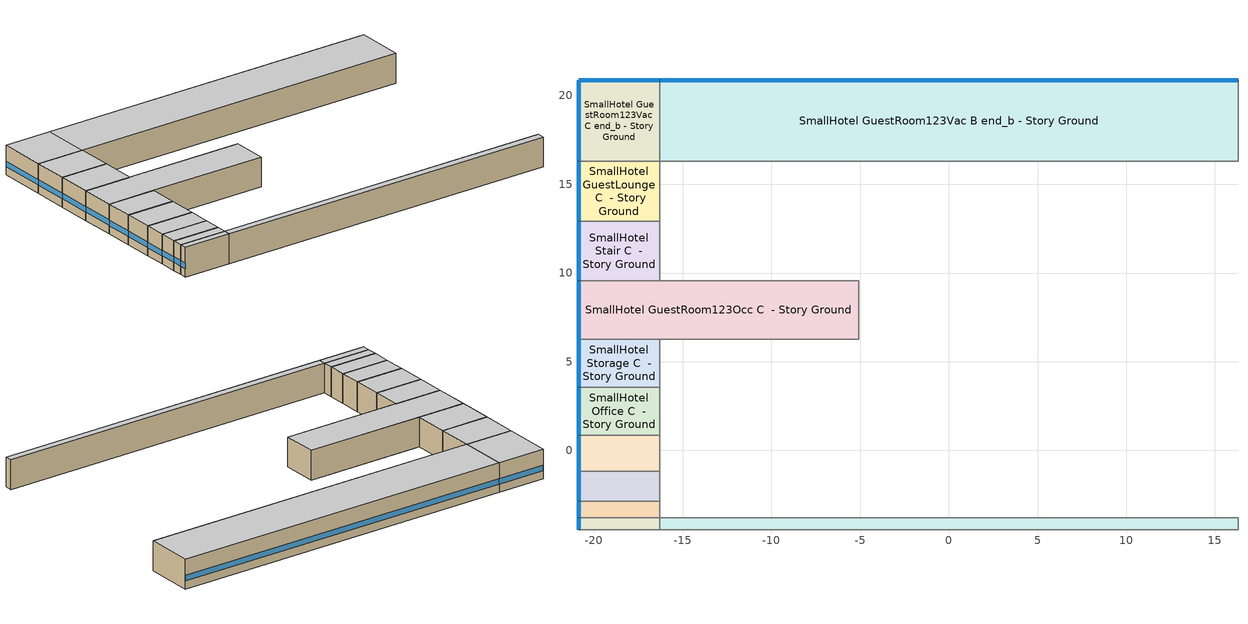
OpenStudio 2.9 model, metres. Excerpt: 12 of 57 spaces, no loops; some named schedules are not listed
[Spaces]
SmallHotel StaffLounge B  - Story Ground
 floor ground (Foundation F 126 Perim 00 Area 2204): 16.3,-4.47 -16.3,-4.47 -16.3,-3.8 16.3,-3.8 z0
 wall to SmallHotel PublicRestroom B  - Story Ground: -16.3,-4.47 16.3,-4.47 z0:2.74
 wall to SmallHotel StaffLounge C  - Story Ground: -16.3,-3.8 -16.3,-4.47 z0:2.74
 wall to SmallHotel ElevatorCore B  - Story Ground: 16.3,-3.8 -16.3,-3.8 z0:2.74
 wall to SmallHotel StaffLounge A  - Story Ground: 16.3,-4.47 16.3,-3.8 z0:2.74
 ceiling adiabatic (Typical Interior Ceiling): 16.3,-3.8 -16.3,-3.8 -16.3,-4.47 16.3,-4.47 z2.74
SmallHotel StaffLounge C  - Story Ground
 floor ground (Foundation F 126 Perim 068 Area 309): -16.3,-4.47 -20.87,-4.47 -20.87,-3.8 -16.3,-3.8 z0
 wall outside: -20.87,-3.8 -20.87,-4.47 z0:2.74
 wall to SmallHotel PublicRestroom C  - Story Ground: -20.87,-4.47 -16.3,-4.47 z0:2.74
 wall to SmallHotel ElevatorCore C  - Story Ground: -16.3,-3.8 -20.87,-3.8 z0:2.74
 window (Window U-0.91 SHGC 0.68): -20.87,-3.82 -20.87,-4.45 z0.76:1.3
 ceiling adiabatic (Typical Interior Ceiling): -16.3,-3.8 -20.87,-3.8 -20.87,-4.47 -16.3,-4.47 z2.74
SmallHotel ElevatorCore C  - Story Ground
 floor ground (Foundation F 126 Perim 094 Area 431): -16.3,-3.8 -20.87,-3.8 -20.87,-2.85 -16.3,-2.85 z0
 wall outside: -20.87,-2.85 -20.87,-3.8 z0:2.74
 wall to SmallHotel Meeting C  - Story Ground: -16.3,-2.85 -20.87,-2.85 z0:2.74
 wall to SmallHotel ElevatorCore B  - Story Ground: -16.3,-3.8 -16.3,-2.85 z0:2.74
 window (Window U-0.91 SHGC 0.68): -20.87,-2.88 -20.87,-3.77 z0.76:1.28
 ceiling adiabatic (Typical Interior Ceiling): -16.3,-2.85 -20.87,-2.85 -20.87,-3.8 -16.3,-3.8 z2.74
SmallHotel Meeting C  - Story Ground
 floor ground (Foundation F 126 Perim 167 Area 763): -16.3,-2.85 -20.87,-2.85 -20.87,-1.18 -16.3,-1.18 z0
 wall outside: -20.87,-1.18 -20.87,-2.85 z0:2.74
 wall to SmallHotel Laundry C  - Story Ground: -16.3,-1.18 -20.87,-1.18 z0:2.74
 wall to SmallHotel Meeting B  - Story Ground: -16.3,-2.85 -16.3,-1.18 z0:2.74
 window (Window U-0.91 SHGC 0.68): -20.87,-1.21 -20.87,-2.83 z0.76:1.27
 ceiling adiabatic (Typical Interior Ceiling): -16.3,-1.18 -20.87,-1.18 -20.87,-2.85 -16.3,-2.85 z2.74
SmallHotel Laundry C  - Story Ground
 floor ground (Foundation F 126 Perim 204 Area 931): -16.3,-1.18 -20.87,-1.18 -20.87,0.85 -16.3,0.85 z0
 wall outside: -20.87,0.85 -20.87,-1.18 z0:2.74
 wall to SmallHotel Office C  - Story Ground: -16.3,0.85 -20.87,0.85 z0:2.74
 wall to SmallHotel Laundry B  - Story Ground: -16.3,-1.18 -16.3,0.85 z0:2.74
 window (Window U-0.91 SHGC 0.68): -20.87,0.83 -20.87,-1.16 z0.76:1.27
 ceiling adiabatic (Typical Interior Ceiling): -16.3,0.85 -20.87,0.85 -20.87,-1.18 -16.3,-1.18 z2.74
SmallHotel Office C  - Story Ground
 floor ground (Foundation F 126 Perim 271 Area 124): -16.3,0.85 -20.87,0.85 -20.87,3.57 -16.3,3.57 z0
 wall outside: -20.87,3.57 -20.87,0.85 z0:2.74
 wall to SmallHotel Storage C  - Story Ground: -16.3,3.57 -20.87,3.57 z0:2.74
 wall to SmallHotel Office B  - Story Ground: -16.3,0.85 -16.3,3.57 z0:2.74
 window (Window U-0.91 SHGC 0.68): -20.87,3.54 -20.87,0.88 z0.76:1.27
 ceiling adiabatic (Typical Interior Ceiling): -16.3,3.57 -20.87,3.57 -20.87,0.85 -16.3,0.85 z2.74
SmallHotel Storage C  - Story Ground
 floor ground (Foundation F 126 Perim 271 Area 124): -16.3,3.57 -20.87,3.57 -20.87,6.28 -16.3,6.28 z0
 wall outside: -20.87,6.28 -20.87,3.57 z0:2.74
 wall to SmallHotel GuestRoom123Occ C  - Story Ground: -16.3,6.28 -20.87,6.28 z0:2.74
 wall to SmallHotel Storage B  - Story Ground: -16.3,3.57 -16.3,6.28 z0:2.74
 window (Window U-0.91 SHGC 0.68): -20.87,6.25 -20.87,3.59 z0.76:1.27
 ceiling adiabatic (Typical Interior Ceiling): -16.3,6.28 -20.87,6.28 -20.87,3.57 -16.3,3.57 z2.74
SmallHotel GuestRoom123Occ C  - Story Ground
 floor ground (Foundation F 126 Perim 329 Area 5193): -5.08,6.28 -20.87,6.28 -20.87,9.57 -5.08,9.57 z0
 wall outside: -20.87,9.57 -20.87,6.28 z0:2.74
 wall to SmallHotel Storage B  - Story Ground: -16.3,6.28 -5.08,6.28 z0:2.74
 wall to SmallHotel Stair B  - Story Ground: -5.08,9.57 -16.3,9.57 z0:2.74
 wall to SmallHotel Corridor B  - Story Ground: -5.08,6.28 -5.08,9.57 z0:2.74
 wall to SmallHotel Stair C  - Story Ground: -16.3,9.57 -20.87,9.57 z0:2.74
 window (Window U-0.91 SHGC 0.68): -20.87,9.54 -20.87,6.3 z0.76:1.26
 ceiling adiabatic (Typical Interior Ceiling): -5.08,9.57 -20.87,9.57 -20.87,6.28 -5.08,6.28 z2.74
SmallHotel Stair C  - Story Ground
 floor ground (Foundation F 126 Perim 334 Area 1527): -16.3,9.57 -20.87,9.57 -20.87,12.91 -16.3,12.91 z0
 wall outside: -20.87,12.91 -20.87,9.57 z0:2.74
 wall to SmallHotel GuestLounge C  - Story Ground: -16.3,12.91 -20.87,12.91 z0:2.74
 wall to SmallHotel Stair B  - Story Ground: -16.3,9.57 -16.3,12.91 z0:2.74
 window (Window U-0.91 SHGC 0.68): -20.87,12.88 -20.87,9.59 z0.76:1.26
 ceiling adiabatic (Typical Interior Ceiling): -16.3,12.91 -20.87,12.91 -20.87,9.57 -16.3,9.57 z2.74
SmallHotel GuestLounge C  - Story Ground
 floor ground (Foundation F 126 Perim 339 Area 1549): -16.3,12.91 -20.87,12.91 -20.87,16.3 -16.3,16.3 z0
 wall outside: -20.87,16.3 -20.87,12.91 z0:2.74
 wall to SmallHotel GuestRoom123Vac C end_b - Story Ground: -16.3,16.3 -20.87,16.3 z0:2.74
 wall to SmallHotel GuestLounge B  - Story Ground: -16.3,12.91 -16.3,16.3 z0:2.74
 window (Window U-0.91 SHGC 0.68): -20.87,16.27 -20.87,12.93 z0.76:1.26
 ceiling adiabatic (Typical Interior Ceiling): -16.3,16.3 -20.87,16.3 -20.87,12.91 -16.3,12.91 z2.74
SmallHotel GuestRoom123Vac B end_b - Story Ground
 floor ground (Foundation F 126 Perim 3259 Area 14901): 16.3,16.3 -16.3,16.3 -16.3,20.87 16.3,20.87 z0
 wall outside: 16.3,20.87 -16.3,20.87 z0:2.74
 wall to SmallHotel GuestLounge B  - Story Ground: -16.3,16.3 16.3,16.3 z0:2.74
 wall to SmallHotel GuestRoom123Vac C end_b - Story Ground: -16.3,20.87 -16.3,16.3 z0:2.74
 wall to SmallHotel GuestRoom123Vac A end_b - Story Ground: 16.3,16.3 16.3,20.87 z0:2.74
 window (Window U-0.91 SHGC 0.68): 16.27,20.87 -16.27,20.87 z0.76:1.26
 ceiling adiabatic (Typical Interior Ceiling): 16.3,20.87 -16.3,20.87 -16.3,16.3 16.3,16.3 z2.74
SmallHotel GuestRoom123Vac C end_b - Story Ground
 floor ground (Foundation F 126 Perim 914 Area 209): -16.3,16.3 -20.87,16.3 -20.87,20.87 -16.3,20.87 z0
 wall outside: -16.3,20.87 -20.87,20.87 -20.87,16.3 z0:2.74
 window (Window U-0.91 SHGC 0.68): -16.32,20.87 -20.84,20.87 / -20.87,20.84 -20.87,16.32 z0.76:1.26
 ceiling adiabatic (Typical Interior Ceiling): -16.3,20.87 -20.87,20.87 -20.87,16.3 -16.3,16.3 z2.74
[Site]
Mobile Bates Field_AL_USA: Latitude {deg}=30.69; Longitude {deg}=-88.25; Time Zone {hr}=-6; Elevation {m}=67; Terrain=City
[Site:WaterMainsTemperature]
Calculation Method=Correlation; Annual Average Outdoor Air Temperature {C}=20.145; Maximum Difference In Monthly Average Outdoor Air Temperatures {deltaC}=19.61
[SizingPeriod:DesignDay] Daily Dry-Bulb Temperature Range {deltaC}=9.4; Barometric Pressure {Pa}=100523; Wind Speed {m/s}=3.3; Wind Direction {deg}=350; Sky Clearness=0; Rain Indicator=0; Snow Indicator=0; Day of Month=21; Month=7; Day Type=SummerDesignDay; Daylight Saving Time Indicator=0; Dry-Bulb Temperature Range Modifier Type=DefaultMultipliers; Solar Model Indicator=ASHRAETau; ASHRAE Taub=0.437; ASHRAE Taud=2.264
Name | Maximum Dry-Bulb Temperature {C} | Humidity Indicating Conditions at Maximum Dry-Bulb | Humidity Indicating Type
Mobile Bates Field Ann Clg .4% Condns DB=>MWB 1 | 34.3 | 25 | Wetbulb
Mobile Bates Field Ann Clg .4% Condns WB=>MDB 1 | 31.4 | 26.7 | Wetbulb
Mobile Bates Field Ann Clg 1% Condns DB=>MWB 1 | 33.3 | 24.7 | Wetbulb
Mobile Bates Field Ann Clg 2% Condns DP=>MDB 1 | 27.7 | 24.6 | Dewpoint
[ClimateZones]
Climate Zone Institution Name 1=ASHRAE; Climate Zone Document Name 1=ANSI/ASHRAE Standard 169; Climate Zone Document Year 1=2006; Climate Zone Value 1=ASHRAE 169-2013-2A
[Building]
ComStock DOE Ref Pre-1980|SmallHotel: North Axis {deg}=180; Default Construction Set=Res ComStock DOE Ref Pre-1980 - SmHotel - ASHRAE 169-2013-2A; Default Schedule Set=Building Default Schedule Set; Standards Building Type=SmallHotel
[Site:GroundTemperature:FCfactorMethod]
January Ground Temperature {C}=24.2; February Ground Temperature {C}=18.9; March Ground Temperature {C}=15.7; April Ground Temperature {C}=13.6; May Ground Temperature {C}=15.5; June Ground Temperature {C}=17.1; July Ground Temperature {C}=21.2; August Ground Temperature {C}=26.9; September Ground Temperature {C}=27.6; October Ground Temperature {C}=27.9; November Ground Temperature {C}=27.4; December Ground Temperature {C}=26.2
[Construction:FfactorGroundFloor] F-Factor {W/m-K}=1.26344
Name | Area {m2} | PerimeterExposed {m}
Foundation F 126 Perim 914 Area 209 | 20.9032 | 9.144
Foundation F 126 Perim 3259 Area 14901 | 149.013 | 32.5925
Foundation F 126 Perim 00 Area 2204 | 22.0368 | 0
Foundation F 126 Perim 068 Area 309 | 3.09127 | 0.676131
Foundation F 126 Perim 094 Area 431 | 4.31251 | 0.943244
Foundation F 126 Perim 329 Area 5193 | 51.9258 | 3.28883
Foundation F 126 Perim 167 Area 763 | 7.63276 | 1.66946
Foundation F 126 Perim 271 Area 124 | 12.4032 | 2.71287
Foundation F 126 Perim 204 Area 931 | 9.31197 | 2.03674
Foundation F 126 Perim 334 Area 1527 | 15.2655 | 3.33892
Foundation F 126 Perim 339 Area 1549 | 15.4945 | 3.389
[DefaultConstructionSet]
Res ComStock DOE Ref Pre-1980 - SmHotel - ASHRAE 169-2013-2A: Default Exterior Surface Constructions=Default Surface Constructions 1; Default Interior Surface Constructions=Default Surface Constructions 2; Default Ground Contact Surface Constructions=Default Surface Constructions 3; Default Exterior SubSurface Constructions=Default Sub Surface Constructions 1; Default Interior SubSurface Constructions=Default Sub Surface Constructions 2; Interior Partition Construction=Typical Interior Partition
[DefaultSurfaceConstructions]
Name | Floor Construction | Wall Construction | Roof Ceiling Construction
Default Surface Constructions 1 | Typical Insulated Exterior Mass Floor | Typical Insulated Exterior Mass Wall R-6.62 | Typical Wood Joist Attic Floor R-10.0
Default Surface Constructions 2 | Typical Interior Floor | Typical Interior Wall | Typical Interior Ceiling
Default Surface Constructions 3 | Typical Insulated Carpeted 6in Slab Floor | Typical Insulated Basement Mass Wall
[Construction]
Typical Insulated Exterior Mass Floor: 4 in. Normalweight Concrete Floor, Typical Carpet Pad
Typical Wood Joist Attic Floor R-10.0: 5/8 in. Gypsum Board, Typical Insulation R-8.37
Typical Interior Floor: 100mm Normalweight concrete floor, CP02 CARPET PAD
Typical Interior Wall: G01 13mm gypsum board, G01 13mm gypsum board
Typical Interior Ceiling: CP02 CARPET PAD, 100mm Normalweight concrete floor
Typical Insulated Carpeted 6in Slab Floor: 6 in. Normalweight Concrete Floor, Typical Carpet Pad
Typical Insulated Basement Mass Wall: 8 in. Concrete Block Basement Wall
U 1.22 SHGC 0.54 Simple Glazing Window U-1.22 SHGC 0.54: U 1.22 SHGC 0.54 Simple Glazing U-1.22 SHGC 0.54
U 1.22 SHGC 0.54 Simple Glazing Window U-1.22 SHGC 0.54 1: U 1.22 SHGC 0.54 Simple Glazing U-1.22 SHGC 0.54 1
Typical Insulated Metal Door: F08 Metal surface, Typical Insulation R-4.23
U 0.88 SHGC 0.16 Sgl Ref-A-L Clr 6mm: REF A CLEAR LO 6MM
Typical Overhead Door: Typical Insulation R-4.23
Typical Interior Window: Clear 3mm
Typical Interior Door; Typical Interior Partition: G05 25mm wood
Typical Insulated Exterior Mass Wall R-6.62: 1IN Stucco, 8IN CONCRETE HW RefBldg, Typical Insulation R-4.23, 1/2IN Gypsum
InteriorFurnishings 1: Std Wood 6inch 1
Window U-0.91 SHGC 0.68: Simple Glazing Single - No LowE - Clear - Wood
[Material] Thermal Absorptance=0.9
Name | Roughness | Thickness {m} | Conductivity {W/m-K} | Density {kg/m3} | Specific Heat {J/kg-K} | Solar Absorptance | Visible Absorptance
4 in. Normalweight Concrete Floor | MediumRough | 0.1016 | 2.31 | 2322 | 832 | 0.7 | 0.7
5/8 in. Gypsum Board | MediumSmooth | 0.0159 | 0.16 | 800 | 1090 | 0.7 | 0.7
100mm Normalweight concrete floor | MediumRough | 0.1016 | 2.31045 | 2322 | 832.557 | 0.7 | 0.7
G01 13mm gypsum board | Smooth | 0.0127 | 0.160031 | 800.001 | 1090.73 | 0.7 | 0.5
6 in. Normalweight Concrete Floor | MediumRough | 0.1524 | 2.31 | 2322 | 832 | 0.7 | 0.7
8 in. Concrete Block Basement Wall | MediumRough | 0.2032 | 1.326 | 1842 | 912 | 0.7 | 0.7
F08 Metal surface | Smooth | 0.0008 | 45.28 | 7824 | 500 | 0.7 | 0.7
G05 25mm wood | MediumSmooth | 0.0254 | 0.15 | 608 | 1630 | 0.5 | 0.5
1IN Stucco | Smooth | 0.0253 | 0.6918 | 1858 | 837 | 0.7 | 0.92
8IN CONCRETE HW RefBldg | Rough | 0.2032 | 1.311 | 2240 | 836.8 | 0.7 | 0.7
1/2IN Gypsum | Smooth | 0.0127 | 0.16 | 784.9 | 830 | 0.4 | 0.4
Std Wood 6inch 1 | MediumSmooth | 0.15 | 0.12 | 540 | 1210 | 0.7 | 0.7
[Material:NoMass] Roughness=Smooth; Thermal Absorptance=0.9; Solar Absorptance=0.7
Name | Thermal Resistance {m2-K/W} | Visible Absorptance
Typical Carpet Pad; CP02 CARPET PAD | 0.21648 | 0.8
Typical Insulation R-8.37 | 1.47329 | 0.7
Typical Insulation R-4.23 | 0.745657 | 0.7
[DefaultSubSurfaceConstructions]
Name | Fixed Window Construction | Operable Window Construction | Door Construction | Glass Door Construction | Overhead Door Construction | Tubular Daylight Dome Construction | Tubular Daylight Diffuser Construction
Default Sub Surface Constructions 1 | U 1.22 SHGC 0.54 Simple Glazing Window U-1.22 SHGC 0.54 | U 1.22 SHGC 0.54 Simple Glazing Window U-1.22 SHGC 0.54 1 | Typical Insulated Metal Door | U 0.88 SHGC 0.16 Sgl Ref-A-L Clr 6mm | Typical Overhead Door | Typical Interior Window | Typical Interior Window
Default Sub Surface Constructions 2 | Typical Interior Window | Typical Interior Window | Typical Interior Door
[WindowMaterial:SimpleGlazingSystem]
Name | U-Factor {W/m2-K} | Solar Heat Gain Coefficient | Visible Transmittance
U 1.22 SHGC 0.54 Simple Glazing U-1.22 SHGC 0.54; U 1.22 SHGC 0.54 Simple Glazing U-1.22 SHGC 0.54 1 | 6.92748 | 0.54 | 0.38
Simple Glazing Single - No LowE - Clear - Wood | 5.16722 | 0.683 | 0.723
[WindowMaterial:Glazing] Optical Data Type=SpectralAverage; Infrared Transmittance at Normal Incidence=0; Front Side Infrared Hemispherical Emissivity=0.84; Conductivity {W/m-K}=0.9; Dirt Correction Factor for Solar and Visible Transmittance=1; Solar Diffusing=No
Name | Thickness {m} | Solar Transmittance at Normal Incidence | Front Side Solar Reflectance at Normal Incidence | Back Side Solar Reflectance at Normal Incidence | Visible Transmittance at Normal Incidence | Front Side Visible Reflectance at Normal Incidence | Back Side Visible Reflectance at Normal Incidence | Back Side Infrared Hemispherical Emissivity
REF A CLEAR LO 6MM | 0.006 | 0.066 | 0.341 | 0.493 | 0.08 | 0.41 | 0.37 | 0.4
Clear 3mm | 0.003 | 0.837 | 0.075 | 0.075 | 0.898 | 0.081 | 0.081 | 0.84
[SpaceType] Standards Building Type=SmallHotel
Name | Default Schedule Set | Design Specification Outdoor Air Object | Standards Space Type
SmallHotel StaffLounge - ComStock DOE Ref Pre-1980 | SmallHotel StaffLounge Schedule Set | SmallHotel StaffLounge Ventilation | StaffLounge
SmallHotel ElevatorCore - ComStock DOE Ref Pre-1980 | SmallHotel ElevatorCore Schedule Set | SmallHotel ElevatorCore Ventilation | ElevatorCore
SmallHotel Meeting - ComStock DOE Ref Pre-1980 | SmallHotel Meeting Schedule Set | SmallHotel Meeting Ventilation | Meeting
SmallHotel Laundry - ComStock DOE Ref Pre-1980 | SmallHotel Laundry Schedule Set | SmallHotel Laundry Ventilation | Laundry
SmallHotel Office - ComStock DOE Ref Pre-1980 | SmallHotel Office Schedule Set | SmallHotel Office Ventilation | Office
SmallHotel Storage - ComStock DOE Ref Pre-1980 | SmallHotel Storage Schedule Set | SmallHotel Storage Ventilation | Storage
SmallHotel Stair - ComStock DOE Ref Pre-1980 | SmallHotel Stair Schedule Set | SmallHotel Stair Ventilation | Stair
SmallHotel GuestLounge - ComStock DOE Ref Pre-1980 | SmallHotel GuestLounge Schedule Set | SmallHotel GuestLounge Ventilation | GuestLounge
SmallHotel GuestRoom123Vac - ComStock DOE Ref Pre-1980 | SmallHotel GuestRoom123Vac Schedule Set | SmallHotel GuestRoom123Vac Ventilation | GuestRoom123Vac
SmallHotel GuestRoom123Occ - ComStock DOE Ref Pre-1980 | SmallHotel GuestRoom123Occ Schedule Set | SmallHotel GuestRoom123Occ Ventilation | GuestRoom123Occ
[BuildingStory]
Story Ground: Nominal Z Coordinate {m}=0; Nominal Floor to Floor Height {m}=2.7432
[Space] Building Story=Story Ground
Name | Space Type | Thermal Zone
SmallHotel StaffLounge B  - Story Ground | SmallHotel StaffLounge - ComStock DOE Ref Pre-1980 | Zone SmallHotel StaffLounge B  - Story Ground
SmallHotel StaffLounge C  - Story Ground | SmallHotel StaffLounge - ComStock DOE Ref Pre-1980 | Zone SmallHotel StaffLounge C  - Story Ground
SmallHotel ElevatorCore C  - Story Ground | SmallHotel ElevatorCore - ComStock DOE Ref Pre-1980 | Zone SmallHotel ElevatorCore C  - Story Ground
SmallHotel Meeting C  - Story Ground | SmallHotel Meeting - ComStock DOE Ref Pre-1980 | Zone SmallHotel Meeting C  - Story Ground
SmallHotel Laundry C  - Story Ground | SmallHotel Laundry - ComStock DOE Ref Pre-1980 | Zone SmallHotel Laundry C  - Story Ground
SmallHotel Office C  - Story Ground | SmallHotel Office - ComStock DOE Ref Pre-1980 | Zone SmallHotel Office C  - Story Ground
SmallHotel Storage C  - Story Ground | SmallHotel Storage - ComStock DOE Ref Pre-1980 | Zone SmallHotel Storage C  - Story Ground
SmallHotel GuestRoom123Occ C  - Story Ground | SmallHotel GuestRoom123Occ - ComStock DOE Ref Pre-1980 | Zone SmallHotel GuestRoom123Occ C  - Story Ground
SmallHotel Stair C  - Story Ground | SmallHotel Stair - ComStock DOE Ref Pre-1980 | Zone SmallHotel Stair C  - Story Ground
SmallHotel GuestLounge C  - Story Ground | SmallHotel GuestLounge - ComStock DOE Ref Pre-1980 | Zone SmallHotel GuestLounge C  - Story Ground
SmallHotel GuestRoom123Vac B end_b - Story Ground | SmallHotel GuestRoom123Vac - ComStock DOE Ref Pre-1980 | Zone SmallHotel GuestRoom123Vac B end_b - Story Ground
SmallHotel GuestRoom123Vac C end_b - Story Ground | SmallHotel GuestRoom123Vac - ComStock DOE Ref Pre-1980 | Zone SmallHotel GuestRoom123Vac C end_b - Story Ground
[ThermalZone] Multiplier=1; Use Ideal Air Loads=No
Name | Thermostat
Zone SmallHotel StaffLounge B  - Story Ground | SmallHotel StaffLounge - ComStock DOE Ref Pre-1980 Thermostat 1
Zone SmallHotel StaffLounge C  - Story Ground | SmallHotel StaffLounge - ComStock DOE Ref Pre-1980 Thermostat 2
Zone SmallHotel ElevatorCore C  - Story Ground
Zone SmallHotel Meeting C  - Story Ground | SmallHotel Meeting - ComStock DOE Ref Pre-1980 Thermostat 2
Zone SmallHotel Laundry C  - Story Ground | SmallHotel Laundry - ComStock DOE Ref Pre-1980 Thermostat 2
Zone SmallHotel Office C  - Story Ground | SmallHotel Office - ComStock DOE Ref Pre-1980 Thermostat 2
Zone SmallHotel Storage C  - Story Ground | SmallHotel Storage - ComStock DOE Ref Pre-1980 Thermostat 2
Zone SmallHotel GuestRoom123Occ C  - Story Ground | SmallHotel GuestRoom123Occ - ComStock DOE Ref Pre-1980 Thermostat 4
Zone SmallHotel Stair C  - Story Ground | SmallHotel Stair - ComStock DOE Ref Pre-1980 Thermostat 2
Zone SmallHotel GuestLounge C  - Story Ground | SmallHotel GuestLounge - ComStock DOE Ref Pre-1980 Thermostat 2
Zone SmallHotel GuestRoom123Vac B end_b - Story Ground | SmallHotel GuestRoom123Vac - ComStock DOE Ref Pre-1980 Thermostat 5
Zone SmallHotel GuestRoom123Vac C end_b - Story Ground | SmallHotel GuestRoom123Vac - ComStock DOE Ref Pre-1980 Thermostat 8
[Lights:Definition] Fraction Visible=0.2; Return Air Fraction=0
Name | Design Level Calculation Method | Watts per Space Floor Area {W/m2} | Fraction Radiant | Lighting Level {W}
SmallHotel GuestRoom123Occ - ComStock DOE Ref Pre-1980 Task Lights Definition; SmallHotel GuestRoom123Vac - ComStock DOE Ref Pre-1980 Task Lights Definition | Watts/Area | 20.7749 | 0.125
SmallHotel GuestLounge - ComStock DOE Ref Pre-1980 General Lights Definition; SmallHotel StaffLounge - ComStock DOE Ref Pre-1980 General Lights Definition | Watts/Area | 3.13051 | 0.31
SmallHotel GuestLounge - ComStock DOE Ref Pre-1980 Wall Wash Lights Definition; SmallHotel StaffLounge - ComStock DOE Ref Pre-1980 Wall Wash Lights Definition | Watts/Area | 3.3194 | 0.125
SmallHotel Stair - ComStock DOE Ref Pre-1980 General Lights Definition | Watts/Area | 4.0001 | 0.31
SmallHotel Stair - ComStock DOE Ref Pre-1980 Task Lights Definition | Watts/Area | 2.12878 | 0.125
SmallHotel Stair - ComStock DOE Ref Pre-1980 Wall Wash Lights Definition | LightingLevel |  | 0.125 | 0
SmallHotel Office - ComStock DOE Ref Pre-1980 General Lights Definition | Watts/Area | 8.57624 | 0.31
SmallHotel ElevatorCore - ComStock DOE Ref Pre-1980 General Lights Definition | Watts/Area | 1.92802 | 0.31
SmallHotel ElevatorCore - ComStock DOE Ref Pre-1980 Task Lights Definition | Watts/Area | 2.80681 | 0.125
SmallHotel ElevatorCore - ComStock DOE Ref Pre-1980 Wall Wash Lights Definition | Watts/Area | 9.39539 | 0.125
SmallHotel Meeting - ComStock DOE Ref Pre-1980 General Lights Definition | Watts/Area | 6.91543 | 0.31
SmallHotel Meeting - ComStock DOE Ref Pre-1980 Task Lights Definition | Watts/Area | 2.90615 | 0.125
SmallHotel Meeting - ComStock DOE Ref Pre-1980 Wall Wash Lights Definition | Watts/Area | 4.43789 | 0.125
SmallHotel Laundry - ComStock DOE Ref Pre-1980 General Lights Definition | Watts/Area | 5.92608 | 0.31
SmallHotel Storage - ComStock DOE Ref Pre-1980 General Lights Definition | Watts/Area | 2.62302 | 0.31
[DesignSpecification:OutdoorAir]
Name | Outdoor Air Flow per Person {m3/s-person} | Outdoor Air Flow per Floor Area {m3/s-m2} | Outdoor Air Flow Air Changes per Hour {1/hr} | Outdoor Air Method
SmallHotel ElevatorCore Ventilation; SmallHotel Stair Ventilation; SmallHotel Storage Ventilation | 0 | 0 | 0
SmallHotel GuestLounge Ventilation; SmallHotel StaffLounge Ventilation | 0.00707921 |  |  | Sum
SmallHotel GuestRoom123Occ Ventilation; SmallHotel GuestRoom123Vac Ventilation |  | 0.0004318 |  | Sum
SmallHotel Laundry Ventilation | 0.0117987 |  |  | Sum
SmallHotel Meeting Ventilation; SmallHotel Office Ventilation | 0.00943895 |  |  | Sum
[DefaultScheduleSet]
Name | Electric Equipment Schedule | Infiltration Schedule | Number of People Schedule | People Activity Level Schedule | Lighting Schedule | Gas Equipment Schedule | Hours of Operation Schedule
SmallHotel ElevatorCore Schedule Set | SmallHotel BLDG ELEVATORS | SmallHotel Infil Half On
SmallHotel GuestLounge Schedule Set | SmallHotel Bldg Equip | SmallHotel Infil Half On | SmallHotel Bldg Occ | SmallHotel Activity | SmallHotel StaffLounge Light
SmallHotel GuestRoom123Occ Schedule Set | SmallHotel GuestRoom Equip | SmallHotel Infil Half On | SmallHotel GuestRoom Occ | SmallHotel Activity | SmallHotel GuestRoom Light
SmallHotel GuestRoom123Vac Schedule Set | SmallHotel GuestRoom Equip | SmallHotel Infil Half On | SmallHotel GuestRoom Occ | SmallHotel Activity | HotelSmall AlwaysOff
SmallHotel Laundry Schedule Set | SmallHotel Laundry Equip | SmallHotel Infil Half On | SmallHotel Laundry Occ | SmallHotel Activity | SmallHotel Laundry Light | SmallHotel Laundry Gas
SmallHotel Meeting Schedule Set | SmallHotel Meeting Equip | SmallHotel Infil Half On | SmallHotel Meeting Occ | SmallHotel Activity | SmallHotel Meeting Light
SmallHotel Office Schedule Set | SmallHotel Office Equip | SmallHotel Infil Half On | SmallHotel Office Occ | SmallHotel Activity | SmallHotel Office Light
SmallHotel StaffLounge Schedule Set | SmallHotel StaffLounge Equip | SmallHotel Infil Half On | SmallHotel StaffLounge Occ | SmallHotel Activity | SmallHotel StaffLounge Light
SmallHotel Stair Schedule Set | SmallHotel Bldg Equip | SmallHotel Infil Half On | SmallHotel Bldg Occ | SmallHotel Activity | Always On
SmallHotel Storage Schedule Set | SmallHotel Bldg Equip | SmallHotel Infil Half On | SmallHotel Bldg Occ | SmallHotel Activity | SmallHotel Storage Light
Building Default Schedule Set |  |  |  |  |  |  | Building Hours of Operation NonResidential
[ElectricEquipment:Definition] Design Level Calculation Method=Watts/Area; Fraction Latent=0; Fraction Radiant=0.5; Fraction Lost=0
Name | Watts per Space Floor Area {W/m2}
SmallHotel GuestLounge Elec Equip Definition | 15.3924
SmallHotel GuestRoom123Occ Elec Equip Definition; SmallHotel GuestRoom123Vac Elec Equip Definition | 14.316
SmallHotel Laundry Elec Equip Definition | 21.8507
SmallHotel Meeting Elec Equip Definition; SmallHotel Office Elec Equip Definition | 12.9167
SmallHotel StaffLounge Elec Equip Definition | 77.1772
[ElectricEquipment]
Name | Electric Equipment Definition | Space or SpaceType
SmallHotel GuestLounge Elec Equip | SmallHotel GuestLounge Elec Equip Definition | SmallHotel GuestLounge - ComStock DOE Ref Pre-1980
SmallHotel GuestRoom123Occ Elec Equip | SmallHotel GuestRoom123Occ Elec Equip Definition | SmallHotel GuestRoom123Occ - ComStock DOE Ref Pre-1980
SmallHotel GuestRoom123Vac Elec Equip | SmallHotel GuestRoom123Vac Elec Equip Definition | SmallHotel GuestRoom123Vac - ComStock DOE Ref Pre-1980
SmallHotel Laundry Elec Equip | SmallHotel Laundry Elec Equip Definition | SmallHotel Laundry - ComStock DOE Ref Pre-1980
SmallHotel Meeting Elec Equip | SmallHotel Meeting Elec Equip Definition | SmallHotel Meeting - ComStock DOE Ref Pre-1980
SmallHotel Office Elec Equip | SmallHotel Office Elec Equip Definition | SmallHotel Office - ComStock DOE Ref Pre-1980
SmallHotel StaffLounge Elec Equip | SmallHotel StaffLounge Elec Equip Definition | SmallHotel StaffLounge - ComStock DOE Ref Pre-1980
[People:Definition] Number of People Calculation Method=People/Area; Fraction Radiant=0.3
Name | People per Space Floor Area {person/m2}
SmallHotel GuestLounge People Definition | 0.322917
SmallHotel GuestRoom123Occ People Definition; SmallHotel GuestRoom123Vac People Definition | 0.0427327
SmallHotel Laundry People Definition | 0.107639
SmallHotel Meeting People Definition | 0.538196
SmallHotel Office People Definition | 0.0768543
SmallHotel StaffLounge People Definition | 0.337341
[People] Work Efficiency Schedule=Work Efficiency Schedule; Clothing Insulation Schedule=Clothing Schedule; Air Velocity Schedule=Air Velocity Schedule; Multiplier=1
Name | People Definition | Space or SpaceType
SmallHotel GuestLounge People | SmallHotel GuestLounge People Definition | SmallHotel GuestLounge - ComStock DOE Ref Pre-1980
SmallHotel GuestRoom123Occ People | SmallHotel GuestRoom123Occ People Definition | SmallHotel GuestRoom123Occ - ComStock DOE Ref Pre-1980
SmallHotel GuestRoom123Vac People | SmallHotel GuestRoom123Vac People Definition | SmallHotel GuestRoom123Vac - ComStock DOE Ref Pre-1980
SmallHotel Laundry People | SmallHotel Laundry People Definition | SmallHotel Laundry - ComStock DOE Ref Pre-1980
SmallHotel Meeting People | SmallHotel Meeting People Definition | SmallHotel Meeting - ComStock DOE Ref Pre-1980
SmallHotel Office People | SmallHotel Office People Definition | SmallHotel Office - ComStock DOE Ref Pre-1980
SmallHotel StaffLounge People | SmallHotel StaffLounge People Definition | SmallHotel StaffLounge - ComStock DOE Ref Pre-1980
[GasEquipment:Definition]
SmallHotel Laundry Gas Equip Definition: Design Level Calculation Method=Watts/Area; Watts per Space Floor Area {W/m2}=184.228; Fraction Latent=0; Fraction Radiant=0.2; Fraction Lost=0.5
[GasEquipment]
SmallHotel Laundry Gas Equip: Gas Equipment Definition=SmallHotel Laundry Gas Equip Definition; Space or SpaceType=SmallHotel Laundry - ComStock DOE Ref Pre-1980
[SpaceInfiltration:DesignFlowRate] Schedule=Always On Discrete; Design Flow Rate Calculation Method=Flow/ExteriorArea; Flow per Exterior Surface Area {m3/s-m2}=0.00102523; Constant Term Coefficient=0; Temperature Term Coefficient=0; Velocity Term Coefficient=0.224; Velocity Squared Term Coefficient=0
Name | Space or SpaceType
SmallHotel GuestLounge C  - Story Ground Infiltration | SmallHotel GuestLounge C  - Story Ground
SmallHotel GuestRoom123Occ C  - Story Ground Infiltration | SmallHotel GuestRoom123Occ C  - Story Ground
SmallHotel GuestRoom123Vac B end_b - Story Ground Infiltration | SmallHotel GuestRoom123Vac B end_b - Story Ground
SmallHotel GuestRoom123Vac C end_b - Story Ground Infiltration | SmallHotel GuestRoom123Vac C end_b - Story Ground
SmallHotel Laundry C  - Story Ground Infiltration | SmallHotel Laundry C  - Story Ground
SmallHotel Meeting C  - Story Ground Infiltration | SmallHotel Meeting C  - Story Ground
SmallHotel Office C  - Story Ground Infiltration | SmallHotel Office C  - Story Ground
SmallHotel StaffLounge C  - Story Ground Infiltration | SmallHotel StaffLounge C  - Story Ground
SmallHotel Stair C  - Story Ground Infiltration | SmallHotel Stair C  - Story Ground
SmallHotel Storage C  - Story Ground Infiltration | SmallHotel Storage C  - Story Ground
[Exterior:Lights:Definition]
Name | Design Level {W}
Parking Areas and Drives Def (W/ft^2) | 0.0497494
Building Facades Def (W/ft^2) | 0.25
Main Entries Def (W/ft) | 30
Other Doors Def (W/ft) | 25
Entry Canopies Def (W/ft^2) | 1.5
[Exterior:Lights] Schedule=Always On Discrete; Control Option=AstronomicalClock
Name | Exterior Lights Definition | Multiplier
Parking Areas and Drives | Parking Areas and Drives Def (W/ft^2) | 27064.8
Building Facades | Building Facades Def (W/ft^2) | 4929.5
Main Entries | Main Entries Def (W/ft) | 30
Other Doors | Other Doors Def (W/ft) | 216.825
Entry Canopies | Entry Canopies Def (W/ft^2) | 720
[ThermostatSetpoint:DualSetpoint]
Name | Heating Setpoint Temperature Schedule | Cooling Setpoint Temperature Schedule
SmallHotel GuestLounge - ComStock DOE Ref Pre-1980 Thermostat 2; SmallHotel GuestRoom123Occ - ComStock DOE Ref Pre-1980 Thermostat 4; SmallHotel GuestRoom123Vac - ComStock DOE Ref Pre-1980 Thermostat 5; SmallHotel GuestRoom123Vac - ComStock DOE Ref Pre-1980 Thermostat 8; SmallHotel Laundry - ComStock DOE Ref Pre-1980 Thermostat 2; SmallHotel Meeting - ComStock DOE Ref Pre-1980 Thermostat 2; SmallHotel Office - ComStock DOE Ref Pre-1980 Thermostat 2; SmallHotel StaffLounge - ComStock DOE Ref Pre-1980 Thermostat 1; SmallHotel StaffLounge - ComStock DOE Ref Pre-1980 Thermostat 2 | SmallHotel HtgSetp | SmallHotel ClgSetp
SmallHotel Stair - ComStock DOE Ref Pre-1980 Thermostat 2; SmallHotel Storage - ComStock DOE Ref Pre-1980 Thermostat 2 | SmallHotel UnitHeater HtgSP Sch | SmallHotel UnitHeater ClgSP Sch
[InternalMass:Definition]
Internal Mass Definition 2: Construction=InteriorFurnishings 1; Design Level Calculation Method=SurfaceArea/Area; Surface Area per Space Floor Area=2
[InternalMass] Internal Mass Definition=Internal Mass Definition 2; Multiplier=1
Name | Space or SpaceType
SmallHotel GuestRoom123Vac C end_b - Story Ground Mass | SmallHotel GuestRoom123Vac C end_b - Story Ground
SmallHotel GuestRoom123Vac B end_b - Story Ground Mass | SmallHotel GuestRoom123Vac B end_b - Story Ground
SmallHotel StaffLounge B  - Story Ground Mass | SmallHotel StaffLounge B  - Story Ground
SmallHotel StaffLounge C  - Story Ground Mass | SmallHotel StaffLounge C  - Story Ground
SmallHotel Meeting C  - Story Ground Mass | SmallHotel Meeting C  - Story Ground
SmallHotel Laundry C  - Story Ground Mass | SmallHotel Laundry C  - Story Ground
SmallHotel Office C  - Story Ground Mass | SmallHotel Office C  - Story Ground
SmallHotel GuestRoom123Occ C  - Story Ground Mass | SmallHotel GuestRoom123Occ C  - Story Ground
SmallHotel GuestLounge C  - Story Ground Mass | SmallHotel GuestLounge C  - Story Ground
[Lights] Fraction Replaceable=1
Name | Lights Definition | Space or SpaceType
SmallHotel GuestRoom123Occ - ComStock DOE Ref Pre-1980 Task Lighting | SmallHotel GuestRoom123Occ - ComStock DOE Ref Pre-1980 Task Lights Definition | SmallHotel GuestRoom123Occ - ComStock DOE Ref Pre-1980
SmallHotel GuestRoom123Vac - ComStock DOE Ref Pre-1980 Task Lighting | SmallHotel GuestRoom123Vac - ComStock DOE Ref Pre-1980 Task Lights Definition | SmallHotel GuestRoom123Vac - ComStock DOE Ref Pre-1980
SmallHotel GuestLounge - ComStock DOE Ref Pre-1980 General Lighting | SmallHotel GuestLounge - ComStock DOE Ref Pre-1980 General Lights Definition | SmallHotel GuestLounge - ComStock DOE Ref Pre-1980
SmallHotel GuestLounge - ComStock DOE Ref Pre-1980 Wall Wash Lighting | SmallHotel GuestLounge - ComStock DOE Ref Pre-1980 Wall Wash Lights Definition | SmallHotel GuestLounge - ComStock DOE Ref Pre-1980
SmallHotel Stair - ComStock DOE Ref Pre-1980 General Lighting | SmallHotel Stair - ComStock DOE Ref Pre-1980 General Lights Definition | SmallHotel Stair - ComStock DOE Ref Pre-1980
SmallHotel Stair - ComStock DOE Ref Pre-1980 Task Lighting | SmallHotel Stair - ComStock DOE Ref Pre-1980 Task Lights Definition | SmallHotel Stair - ComStock DOE Ref Pre-1980
SmallHotel Stair - ComStock DOE Ref Pre-1980 Wall Wash Lighting | SmallHotel Stair - ComStock DOE Ref Pre-1980 Wall Wash Lights Definition | SmallHotel Stair - ComStock DOE Ref Pre-1980
SmallHotel Office - ComStock DOE Ref Pre-1980 General Lighting | SmallHotel Office - ComStock DOE Ref Pre-1980 General Lights Definition | SmallHotel Office - ComStock DOE Ref Pre-1980
SmallHotel StaffLounge - ComStock DOE Ref Pre-1980 General Lighting | SmallHotel StaffLounge - ComStock DOE Ref Pre-1980 General Lights Definition | SmallHotel StaffLounge - ComStock DOE Ref Pre-1980
SmallHotel StaffLounge - ComStock DOE Ref Pre-1980 Wall Wash Lighting | SmallHotel StaffLounge - ComStock DOE Ref Pre-1980 Wall Wash Lights Definition | SmallHotel StaffLounge - ComStock DOE Ref Pre-1980
SmallHotel ElevatorCore - ComStock DOE Ref Pre-1980 General Lighting | SmallHotel ElevatorCore - ComStock DOE Ref Pre-1980 General Lights Definition | SmallHotel ElevatorCore - ComStock DOE Ref Pre-1980
SmallHotel ElevatorCore - ComStock DOE Ref Pre-1980 Task Lighting | SmallHotel ElevatorCore - ComStock DOE Ref Pre-1980 Task Lights Definition | SmallHotel ElevatorCore - ComStock DOE Ref Pre-1980
SmallHotel ElevatorCore - ComStock DOE Ref Pre-1980 Wall Wash Lighting | SmallHotel ElevatorCore - ComStock DOE Ref Pre-1980 Wall Wash Lights Definition | SmallHotel ElevatorCore - ComStock DOE Ref Pre-1980
SmallHotel Meeting - ComStock DOE Ref Pre-1980 General Lighting | SmallHotel Meeting - ComStock DOE Ref Pre-1980 General Lights Definition | SmallHotel Meeting - ComStock DOE Ref Pre-1980
SmallHotel Meeting - ComStock DOE Ref Pre-1980 Task Lighting | SmallHotel Meeting - ComStock DOE Ref Pre-1980 Task Lights Definition | SmallHotel Meeting - ComStock DOE Ref Pre-1980
SmallHotel Meeting - ComStock DOE Ref Pre-1980 Wall Wash Lighting | SmallHotel Meeting - ComStock DOE Ref Pre-1980 Wall Wash Lights Definition | SmallHotel Meeting - ComStock DOE Ref Pre-1980
SmallHotel Laundry - ComStock DOE Ref Pre-1980 General Lighting | SmallHotel Laundry - ComStock DOE Ref Pre-1980 General Lights Definition | SmallHotel Laundry - ComStock DOE Ref Pre-1980
SmallHotel Storage - ComStock DOE Ref Pre-1980 General Lighting | SmallHotel Storage - ComStock DOE Ref Pre-1980 General Lights Definition | SmallHotel Storage - ComStock DOE Ref Pre-1980
[Schedule:Ruleset]
Name | Default Day Schedule | Summer Design Day Schedule | Winter Design Day Schedule
Always On | Always On Default
SmallHotel StaffLounge Light | SmallHotel StaffLounge Light Default | SmallHotel StaffLounge Light Summer Design Day | SmallHotel StaffLounge Light Winter Design Day
SmallHotel GuestRoom Light | SmallHotel GuestRoom Light Default | SmallHotel GuestRoom Light Summer Design Day | SmallHotel GuestRoom Light Winter Design Day
SmallHotel Laundry Occ | SmallHotel Laundry Occ Default | SmallHotel Laundry Occ Summer Design Day | SmallHotel Laundry Occ Winter Design Day
SmallHotel Laundry Light | SmallHotel Laundry Light Default | SmallHotel Laundry Light Summer Design Day | SmallHotel Laundry Light Winter Design Day
SmallHotel Laundry Equip | SmallHotel Laundry Equip Default | SmallHotel Laundry Equip Summer Design Day | SmallHotel Laundry Equip Winter Design Day
SmallHotel Laundry Gas | SmallHotel Laundry Gas Default | SmallHotel Laundry Gas Summer Design Day | SmallHotel Laundry Gas Winter Design Day
SmallHotel Meeting Occ | SmallHotel Meeting Occ Default | SmallHotel Meeting Occ Summer Design Day | SmallHotel Meeting Occ Winter Design Day
SmallHotel Meeting Light | SmallHotel Meeting Light Default | SmallHotel Meeting Light Summer Design Day | SmallHotel Meeting Light Winter Design Day
SmallHotel Meeting Equip | SmallHotel Meeting Equip Default | SmallHotel Meeting Equip Summer Design Day | SmallHotel Meeting Equip Winter Design Day
SmallHotel Office Occ | SmallHotel Office Occ Default | SmallHotel Office Occ Summer Design Day | SmallHotel Office Occ Winter Design Day
SmallHotel Office Light | SmallHotel Office Light Default | SmallHotel Office Light Summer Design Day | SmallHotel Office Light Winter Design Day
SmallHotel Office Equip | SmallHotel Office Equip Default | SmallHotel Office Equip Summer Design Day | SmallHotel Office Equip Winter Design Day
SmallHotel StaffLounge Occ | SmallHotel StaffLounge Occ Default | SmallHotel StaffLounge Occ Summer Design Day | SmallHotel StaffLounge Occ Winter Design Day
SmallHotel StaffLounge Equip | SmallHotel StaffLounge Equip Default | SmallHotel StaffLounge Equip Summer Design Day | SmallHotel StaffLounge Equip Winter Design Day
SmallHotel Storage Light | SmallHotel Storage Light Default | SmallHotel Storage Light Summer Design Day | SmallHotel Storage Light Winter Design Day
SmallHotel UnitHeater HtgSP Sch | SmallHotel UnitHeater HtgSP Sch Default | SmallHotel UnitHeater HtgSP Sch Summer Design Day | SmallHotel UnitHeater HtgSP Sch Winter Design Day
SmallHotel UnitHeater ClgSP Sch | SmallHotel UnitHeater ClgSP Sch Default | SmallHotel UnitHeater ClgSP Sch Summer Design Day | SmallHotel UnitHeater ClgSP Sch Winter Design Day
[Schedule:Day]
SmallHotel StaffLounge Light Default: Yes, 0, 2, 0.468889, 0, 12, 0.467778, 0, 22, 0.466667, 0, 32, 0.465556, 0, 42, 0.464444, 0, 52, 0.463333, 1, 2, 0.462222, 1, 12, 0.461111, 1, 22, 0.46, 1, 32, 0.458889, 1, 42, 0.457778, 1, 52, 0.456667, 2, 2, 0.455556, 2, 12, 0.454444, 2, 22, 0.453333, 2, 32, 0.452222, 2, 42, 0.451111, 2, 52, 0.45, 3, 2, 0.448889, 3, 12, 0.447778, 3, 22, 0.446667, 3, 32, 0.445556, 3, 42, 0.444444, 3, 52, 0.443333, 4, 2, 0.442222, 4, 12, 0.441111, 4, 22, 0.44, 4, 32, 0.438889, 4, 42, 0.437778, 4, 52, 0.436667, 5, 2, 0.435556, 5, 12, 0.434444, 5, 22, 0.433333, 5, 32, 0.432222, 5, 42, 0.431111, 5, 52, 0.43, 6, 2, 0.428889, 6, 12, 0.427778, 6, 22, 0.426667, 6, 32, 0.425556, 6, 42, 0.424444, 6, 52, 0.423333, 7, 2, 0.422222, 7, 12, 0.421111, 7, 22, 0.42, 7, 32, 0.418889, 7, 42, 0.417778, 7, 52, 0.416667, 8, 2, 0.415556, 8, 12, 0.414444, 8, 22, 0.413333, 8, 32, 0.412222, 8, 42, 0.411111, 8, 52, 0.41, 9, 2, 0.408889, 9, 12, 0.407778, 9, 22, 0.406667, 9, 32, 0.405556, 9, 42, 0.404444, 9, 52, 0.403333, 10, 2, 0.402222, 10, 12, 0.401111, 10, 22, 0.4, 10, 32, 0.358333, 10, 42, 0.316667, 10, 52, 0.275, 11, 2, 0.233333, 11, 12, 0.191667, 11, 22, 0.15, 11, 52, 0.15, 12, 2, 0.141667, 12, 12, 0.133333, 12, 22, 0.125, 12, 32, 0.116667, 12, 42, 0.108333, 12, 52, 0.1, 13, 2, 0.0916667, 13, 12, 0.0833333, 13, 22, 0.075, 13, 32, 0.0666667, 13, 42, 0.0583333, 13, 52, 0.05, 19, 22, 0.05, 19, 32, 0.498889, 19, 42, 0.497778, 19, 52, 0.496667, 20, 2, 0.495556, 20, 12, 0.494444, 20, 22, 0.493333, 20, 32, 0.492222, 20, 42, 0.491111, 20, 52, 0.49, 21, 2, 0.488889, 21, 12, 0.487778, 21, 22, 0.486667, 21, 32, 0.485556, 21, 42, 0.484444, 21, 52, 0.483333, 22, 2, 0.482222, 22, 12, 0.481111, 22, 22, 0.48, 22, 32, 0.478889, 22, 42, 0.477778, 22, 52, 0.476667, 23, 2, 0.475556, 23, 12, 0.474444, 23, 22, 0.473333, 23, 32, 0.472222, 23, 42, 0.471111, 23, 52, 0.47, 24, 0, 0.468889
SmallHotel StaffLounge Light Summer Design Day; SmallHotel Laundry Occ Summer Design Day; SmallHotel Meeting Occ Summer Design Day; SmallHotel Meeting Light Summer Design Day; SmallHotel StaffLounge Occ Summer Design Day; SmallHotel StaffLounge Equip Summer Design Day: 24, 0, 1
SmallHotel StaffLounge Light Winter Design Day; SmallHotel Laundry Occ Winter Design Day; SmallHotel Meeting Occ Winter Design Day; SmallHotel Meeting Light Winter Design Day; SmallHotel StaffLounge Occ Winter Design Day; SmallHotel StaffLounge Equip Winter Design Day: 24, 0, 0
SmallHotel Meeting Occ Default: Yes, 0, 5, 0.159184, 0, 15, 0.157143, 0, 25, 0.155102, 0, 35, 0.153061, 0, 45, 0.15102, 0, 55, 0.14898, 1, 5, 0.146939, 1, 15, 0.144898, 1, 25, 0.142857, 1, 35, 0.140816, 1, 45, 0.138776, 1, 55, 0.136735, 2, 5, 0.134694, 2, 15, 0.132653, 2, 25, 0.130612, 2, 35, 0.128571, 2, 45, 0.126531, 2, 55, 0.12449, 3, 5, 0.122449, 3, 15, 0.120408, 3, 25, 0.118367, 3, 35, 0.116327, 3, 45, 0.114286, 3, 55, 0.112245, 4, 5, 0.110204, 4, 15, 0.108163, 4, 25, 0.106122, 4, 35, 0.104082, 4, 45, 0.102041, 4, 55, 0.1, 5, 5, 0.0979592, 5, 15, 0.0959184, 5, 25, 0.0938776, 5, 35, 0.0918367, 5, 45, 0.0897959, 5, 55, 0.0877551, 6, 5, 0.0857143, 6, 15, 0.0836735, 6, 25, 0.0816327, 6, 35, 0.0795918, 6, 45, 0.077551, 6, 55, 0.0755102, 7, 5, 0.0734694, 7, 15, 0.0714286, 7, 25, 0.0693878, 7, 35, 0.0673469, 7, 45, 0.0653061, 7, 55, 0.0632653, 8, 5, 0.0612245, 8, 15, 0.0591837, 8, 25, 0.0571429, 8, 35, 0.055102, 8, 45, 0.0530612, 8, 55, 0.0510204, 9, 0, 0.05, 9, 9, 0.125, 9, 19, 0.2, 9, 29, 0.275, 9, 39, 0.35, 9, 49, 0.425, 9, 59, 0.5, 10, 0, 0.5, 10, 30, 0.5, 10, 39, 0.475, 10, 49, 0.45, 10, 59, 0.425, 11, 9, 0.4, 11, 19, 0.375, 11, 29, 0.35, 11, 39, 0.325, 11, 49, 0.3, 11, 59, 0.275, 12, 9, 0.25, 12, 19, 0.225, 12, 29, 0.2, 12, 30, 0.2, 15, 45, 0, 15, 54, 0.00833333, 16, 4, 0.0166667, 16, 15, 0.025, 16, 25, 0.0333333, 16, 35, 0.0416667, 16, 45, 0.05, 16, 55, 0.125, 17, 5, 0.2, 17, 15, 0.275, 17, 25, 0.35, 17, 35, 0.425, 17, 45, 0.5, 18, 15, 0.5, 18, 25, 0.475, 18, 35, 0.45, 18, 45, 0.425, 18, 55, 0.4, 19, 5, 0.375, 19, 15, 0.35, 19, 25, 0.325, 19, 35, 0.3, 19, 45, 0.275, 19, 55, 0.25, 20, 5, 0.225, 20, 15, 0.2, 20, 45, 0.2, 20, 55, 0.197959, 21, 5, 0.195918, 21, 15, 0.193878, 21, 25, 0.191837, 21, 35, 0.189796, 21, 45, 0.187755, 21, 55, 0.185714, 22, 5, 0.183673, 22, 15, 0.181633, 22, 25, 0.179592, 22, 35, 0.177551, 22, 45, 0.17551, 22, 55, 0.173469, 23, 5, 0.171429, 23, 15, 0.169388, 23, 25, 0.167347, 23, 35, 0.165306, 23, 45, 0.163265, 23, 55, 0.161224, 24, 0, 0.159184
SmallHotel Meeting Light Default: Yes, 0, 2, 0.437778, 0, 12, 0.435556, 0, 22, 0.433333, 0, 32, 0.431111, 0, 42, 0.428889, 0, 52, 0.426667, 1, 2, 0.424444, 1, 12, 0.422222, 1, 22, 0.42, 1, 32, 0.417778, 1, 42, 0.415556, 1, 52, 0.413333, 2, 2, 0.411111, 2, 12, 0.408889, 2, 22, 0.406667, 2, 32, 0.404444, 2, 42, 0.402222, 2, 52, 0.4, 3, 2, 0.397778, 3, 12, 0.395556, 3, 22, 0.393333, 3, 32, 0.391111, 3, 42, 0.388889, 3, 52, 0.386667, 4, 2, 0.384444, 4, 12, 0.382222, 4, 22, 0.38, 4, 32, 0.377778, 4, 42, 0.375556, 4, 52, 0.373333, 5, 2, 0.371111, 5, 12, 0.368889, 5, 22, 0.366667, 5, 32, 0.364444, 5, 42, 0.362222, 5, 52, 0.36, 6, 2, 0.357778, 6, 12, 0.355556, 6, 22, 0.353333, 6, 32, 0.351111, 6, 42, 0.348889, 6, 52, 0.346667, 7, 2, 0.344444, 7, 12, 0.342222, 7, 22, 0.34, 7, 32, 0.337778, 7, 42, 0.335556, 7, 52, 0.333333, 8, 2, 0.331111, 8, 12, 0.328889, 8, 22, 0.326667, 8, 32, 0.324444, 8, 42, 0.322222, 8, 52, 0.32, 9, 2, 0.317778, 9, 12, 0.315556, 9, 22, 0.313333, 9, 32, 0.311111, 9, 42, 0.308889, 9, 52, 0.306667, 10, 2, 0.304444, 10, 12, 0.302222, 10, 22, 0.3, 10, 32, 0.283333, 10, 42, 0.266667, 10, 52, 0.25, 11, 2, 0.233333, 11, 12, 0.216667, 11, 22, 0.2, 11, 32, 0.175, 11, 42, 0.15, 11, 52, 0.125, 12, 2, 0.1, 12, 12, 0.075, 12, 22, 0.05, 12, 32, 0.0416667, 12, 42, 0.0333333, 12, 52, 0.025, 13, 2, 0.0166667, 13, 12, 0.00833333, 13, 22, 0, 19, 22, 0, 19, 32, 0.497778, 19, 42, 0.495556, 19, 52, 0.493333, 20, 2, 0.491111, 20, 12, 0.488889, 20, 22, 0.486667, 20, 32, 0.484444, 20, 42, 0.482222, 20, 52, 0.48, 21, 2, 0.477778, 21, 12, 0.475556, 21, 22, 0.473333, 21, 32, 0.471111, 21, 42, 0.468889, 21, 52, 0.466667, 22, 2, 0.464444, 22, 12, 0.462222, 22, 22, 0.46, 22, 32, 0.457778, 22, 42, 0.455556, 22, 52, 0.453333, 23, 2, 0.451111, 23, 12, 0.448889, 23, 22, 0.446667, 23, 32, 0.444444, 23, 42, 0.442222, 23, 52, 0.44, 24, 0, 0.437778
SmallHotel Meeting Equip Default: Yes, 0, 5, 0.202857, 0, 15, 0.2, 0, 25, 0.197143, 0, 35, 0.194286, 0, 45, 0.191429, 0, 55, 0.188571, 1, 5, 0.185714, 1, 15, 0.182857, 1, 25, 0.18, 1, 35, 0.177143, 1, 45, 0.174286, 1, 55, 0.171429, 2, 5, 0.168571, 2, 15, 0.165714, 2, 25, 0.162857, 2, 35, 0.16, 2, 45, 0.157143, 2, 55, 0.154286, 3, 5, 0.151429, 3, 15, 0.148571, 3, 25, 0.145714, 3, 35, 0.142857, 3, 45, 0.14, 3, 55, 0.137143, 4, 5, 0.134286, 4, 15, 0.131429, 4, 25, 0.128571, 4, 35, 0.125714, 4, 45, 0.122857, 4, 55, 0.12, 5, 5, 0.117143, 5, 15, 0.114286, 5, 25, 0.111429, 5, 35, 0.108571, 5, 45, 0.105714, 5, 55, 0.102857, 6, 5, 0.1, 6, 15, 0.0971429, 6, 25, 0.0942857, 6, 35, 0.0914286, 6, 45, 0.0885714, 6, 55, 0.0857143, 7, 5, 0.0828571, 7, 15, 0.08, 7, 25, 0.0771429, 7, 35, 0.0742857, 7, 45, 0.0714286, 7, 55, 0.0685714, 8, 5, 0.0657143, 8, 15, 0.0628571, 8, 25, 0.06, 8, 35, 0.0571429, 8, 45, 0.0542857, 8, 55, 0.0514286, 9, 0, 0.05, 9, 9, 0.131667, 9, 19, 0.213333, 9, 29, 0.295, 9, 39, 0.376667, 9, 49, 0.458333, 9, 59, 0.54, 10, 0, 0.54, 10, 30, 0.54, 10, 39, 0.516667, 10, 49, 0.493333, 10, 59, 0.47, 11, 9, 0.446667, 11, 19, 0.423333, 11, 29, 0.4, 11, 39, 0.376667, 11, 49, 0.353333, 11, 59, 0.33, 12, 9, 0.306667, 12, 19, 0.283333, 12, 29, 0.26, 12, 30, 0.26, 15, 45, 0, 15, 54, 0.00833333, 16, 4, 0.0166667, 16, 15, 0.025, 16, 25, 0.0333333, 16, 35, 0.0416667, 16, 45, 0.05, 16, 55, 0.131667, 17, 5, 0.213333, 17, 15, 0.295, 17, 25, 0.376667, 17, 35, 0.458333, 17, 45, 0.54, 18, 15, 0.54, 18, 25, 0.516667, 18, 35, 0.493333, 18, 45, 0.47, 18, 55, 0.446667, 19, 5, 0.423333, 19, 15, 0.4, 19, 25, 0.376667, 19, 35, 0.353333, 19, 45, 0.33, 19, 55, 0.306667, 20, 5, 0.283333, 20, 15, 0.26, 20, 45, 0.26, 20, 55, 0.257143, 21, 5, 0.254286, 21, 15, 0.251429, 21, 25, 0.248571, 21, 35, 0.245714, 21, 45, 0.242857, 21, 55, 0.24, 22, 5, 0.237143, 22, 15, 0.234286, 22, 25, 0.231429, 22, 35, 0.228571, 22, 45, 0.225714, 22, 55, 0.222857, 23, 5, 0.22, 23, 15, 0.217143, 23, 25, 0.214286, 23, 35, 0.211429, 23, 45, 0.208571, 23, 55, 0.205714, 24, 0, 0.202857
SmallHotel Meeting Equip Winter Design Day; SmallHotel Meeting Equip Summer Design Day: 7, 0, 0, 8, 0, 0.05, 10, 0, 0.54, 12, 0, 0.26, 13, 0, 0.05, 15, 0, 0.54, 18, 0, 0.26, 20, 0, 0.05, 24, 0, 0
SmallHotel StaffLounge Occ Default: Yes, 0, 5, 0.336054, 0, 15, 0.342857, 0, 25, 0.34966, 0, 35, 0.356463, 0, 45, 0.363265, 0, 55, 0.370068, 1, 5, 0.376871, 1, 15, 0.383673, 1, 25, 0.390476, 1, 35, 0.397279, 1, 45, 0.404082, 1, 55, 0.410884, 2, 5, 0.417687, 2, 15, 0.42449, 2, 25, 0.431293, 2, 35, 0.438095, 2, 45, 0.444898, 2, 55, 0.451701, 3, 5, 0.458503, 3, 15, 0.465306, 3, 25, 0.472109, 3, 35, 0.478912, 3, 45, 0.485714, 3, 55, 0.492517, 4, 5, 0.49932, 4, 15, 0.506122, 4, 25, 0.512925, 4, 35, 0.519728, 4, 45, 0.526531, 4, 55, 0.533333, 5, 5, 0.540136, 5, 15, 0.546939, 5, 25, 0.553741, 5, 35, 0.560544, 5, 45, 0.567347, 5, 55, 0.57415, 6, 5, 0.580952, 6, 15, 0.587755, 6, 25, 0.594558, 6, 35, 0.601361, 6, 45, 0.608163, 6, 55, 0.614966, 7, 5, 0.621769, 7, 15, 0.628571, 7, 25, 0.635374, 7, 35, 0.642177, 7, 45, 0.64898, 7, 55, 0.655782, 8, 5, 0.662585, 8, 15, 0.669388, 8, 25, 0.67619, 8, 35, 0.682993, 8, 45, 0.689796, 8, 55, 0.696599, 9, 0, 0.7, 9, 9, 0.616667, 9, 19, 0.533333, 9, 29, 0.45, 9, 39, 0.366667, 9, 49, 0.283333, 9, 59, 0.2, 10, 0, 0.2, 11, 41, 0.2, 11, 51, 0.0111111, 11, 52, 0, 18, 52, 0, 19, 2, 0.0888889, 19, 3, 0.1, 20, 45, 0.2, 20, 55, 0.206803, 21, 5, 0.213605, 21, 15, 0.220408, 21, 25, 0.227211, 21, 35, 0.234014, 21, 45, 0.240816, 21, 55, 0.247619, 22, 5, 0.254422, 22, 15, 0.261224, 22, 25, 0.268027, 22, 35, 0.27483, 22, 45, 0.281633, 22, 55, 0.288435, 23, 5, 0.295238, 23, 15, 0.302041, 23, 25, 0.308844, 23, 35, 0.315646, 23, 45, 0.322449, 23, 55, 0.329252, 24, 0, 0.336054
SmallHotel StaffLounge Equip Default: Yes, 0, 5, 0.898095, 0, 15, 0.9, 0, 25, 0.901905, 0, 35, 0.90381, 0, 45, 0.905714, 0, 55, 0.907619, 1, 5, 0.909524, 1, 15, 0.911429, 1, 25, 0.913333, 1, 35, 0.915238, 1, 45, 0.917143, 1, 55, 0.919048, 2, 5, 0.920952, 2, 15, 0.922857, 2, 25, 0.924762, 2, 35, 0.926667, 2, 45, 0.928571, 2, 55, 0.930476, 3, 5, 0.932381, 3, 15, 0.934286, 3, 25, 0.93619, 3, 35, 0.938095, 3, 45, 0.94, 3, 55, 0.941905, 4, 5, 0.94381, 4, 15, 0.945714, 4, 25, 0.947619, 4, 35, 0.949524, 4, 45, 0.951429, 4, 55, 0.953333, 5, 5, 0.955238, 5, 15, 0.957143, 5, 25, 0.959048, 5, 35, 0.960952, 5, 45, 0.962857, 5, 55, 0.964762, 6, 5, 0.966667, 6, 15, 0.968571, 6, 25, 0.970476, 6, 35, 0.972381, 6, 45, 0.974286, 6, 55, 0.97619, 7, 5, 0.978095, 7, 15, 0.98, 7, 25, 0.981905, 7, 35, 0.98381, 7, 45, 0.985714, 7, 55, 0.987619, 8, 5, 0.989524, 8, 15, 0.991429, 8, 25, 0.993333, 8, 35, 0.995238, 8, 45, 0.997143, 8, 55, 0.999048, 9, 0, 1, 9, 9, 0.976667, 9, 19, 0.953333, 9, 29, 0.93, 9, 39, 0.906667, 9, 49, 0.883333, 9, 59, 0.86, 10, 0, 0.86, 14, 0, 0.86, 18, 52, 0.11, 19, 2, 0.98303, 19, 12, 0.966061, 19, 22, 0.949091, 19, 32, 0.932121, 19, 42, 0.915152, 19, 52, 0.898182, 20, 2, 0.881212, 20, 12, 0.864242, 20, 15, 0.86, 20, 45, 0.86, 20, 55, 0.861905, 21, 5, 0.86381, 21, 15, 0.865714, 21, 25, 0.867619, 21, 35, 0.869524, 21, 45, 0.871429, 21, 55, 0.873333, 22, 5, 0.875238, 22, 15, 0.877143, 22, 25, 0.879048, 22, 35, 0.880952, 22, 45, 0.882857, 22, 55, 0.884762, 23, 5, 0.886667, 23, 15, 0.888571, 23, 25, 0.890476, 23, 35, 0.892381, 23, 45, 0.894286, 23, 55, 0.89619, 24, 0, 0.898095
SmallHotel UnitHeater HtgSP Sch Default: Yes, 14, 52, 15.6, 24, 0, 15.6
SmallHotel UnitHeater HtgSP Sch Winter Design Day; SmallHotel UnitHeater HtgSP Sch Summer Design Day: 24, 0, 15.6
SmallHotel UnitHeater ClgSP Sch Default: Yes, 14, 52, 40, 24, 0, 40
SmallHotel UnitHeater ClgSP Sch Winter Design Day; SmallHotel UnitHeater ClgSP Sch Summer Design Day: 24, 0, 40
[Schedule:Rule] Rule Order=0; Apply Sunday=Yes; Apply Saturday=Yes; Date Specification Type=DateRange; Start Month=1; Start Day=1; End Month=12; End Day=31
Name | Schedule Ruleset | Day Schedule
Schedule Rule 6 | SmallHotel StaffLounge Light | SmallHotel StaffLounge Light Wknd Day
Schedule Rule 13 | SmallHotel Meeting Occ | SmallHotel Meeting Occ Default|Wknd Day
Schedule Rule 16 | SmallHotel StaffLounge Occ | SmallHotel StaffLounge Occ Wknd Day
Schedule Rule 17 | SmallHotel StaffLounge Equip | SmallHotel StaffLounge Equip Default|Wknd Day
